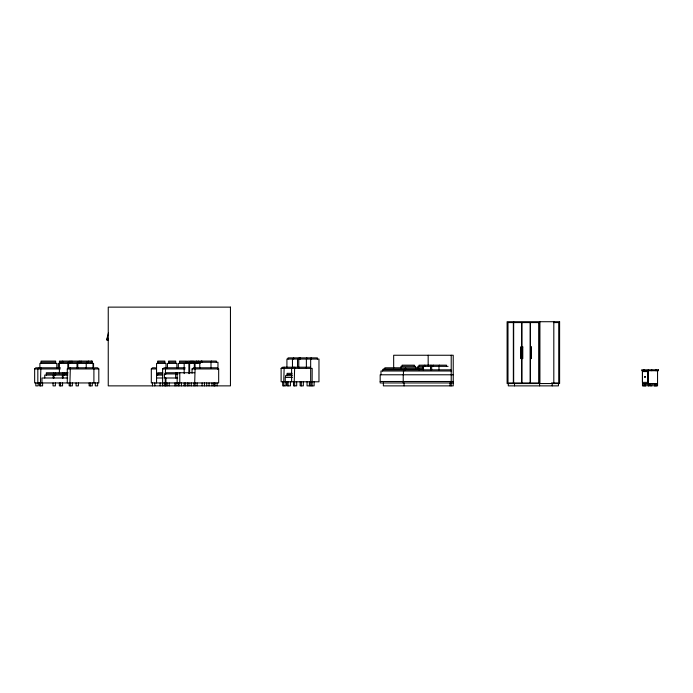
<?xml version="1.0" encoding="UTF-8"?>
<svg xmlns="http://www.w3.org/2000/svg" width="693" height="693" viewBox="0 0 693 693"><rect width="100%" height="100%" fill="white"/><g stroke="black" fill="none" stroke-linecap="round" stroke-linejoin="round"><path stroke-width="1.04" d="M108.454 332.943L106.566 339.986L107.917 340.35L108.463 338.34M40.878 367.792L40.454 382.952M70.34 367.792L69.915 382.952M165.653 367.792L165.229 374.341M195.114 367.792L194.69 382.952M284.165 367.203L283.74 381.791M294.664 367.203L294.239 381.791M93.564 368.953L94.733 367.792L97.652 367.792L98.813 368.953L98.813 382.952L34.65 382.952L34.65 368.953L35.819 367.792L38.739 367.792M151.308 368.953L152.477 367.792L155.388 367.792L156.557 368.953L151.308 368.953L151.308 382.952L165.367 382.952L165.367 385.871M67.282 382.952L67.282 368.953L68.876 367.792L92.308 367.792L93.901 368.953L93.901 382.952M162.604 382.952L162.604 368.953L164.198 367.792L185.126 367.792M192.056 373.267L192.056 368.953L193.65 367.792L217.082 367.792L218.676 368.953L218.676 382.952L165.93 382.952L165.93 377.997M286.919 367.316L286.919 359.043L318.971 359.043L318.971 381.791L281.115 381.791L281.115 368.373L282.709 367.203L310.577 367.203M293.208 367.203L291.614 368.373L291.614 381.791M553.568 322.583L558.731 322.583L558.731 382.952L551.498 382.952M41.069 362.248L55.648 362.248M59.442 362.248L91.597 362.248L91.597 361.088M157.718 362.248L164.821 362.248M168.607 362.248L175.71 362.248M179.504 362.248L217.966 362.248L217.966 369.482M200.199 363.418L178.335 363.418L178.335 368.52M448.068 366.337L417.87 366.337L417.87 368.087M60.352 367.792L39.423 367.792L37.829 368.953L37.829 382.952M423.605 367.792L384.884 367.792L384.884 368.953M281.115 368.373L312.171 368.373L312.101 385.871M34.65 368.953L60.274 368.953M67.282 368.953L98.813 368.953M162.604 368.953L185.048 368.953M192.056 368.953L218.676 368.953M423.64 368.953L383.29 368.953L383.29 369.837M450.84 369.837L382.571 369.837L382.571 370.998M451.368 370.998L380.977 370.998L380.977 374.792M68.079 372.756L46.336 372.756L46.344 375.086M162.794 372.756L157.718 372.756L157.727 375.086M194.69 372.747L166.008 372.747L166.008 373.908M292.151 373.336L287.101 373.336L287.11 375.658M156.557 373.622L158.654 373.622M46.336 373.917L67.836 373.917M157.718 373.917L162.794 373.917M178.144 373.908L164.414 373.908L164.414 377.997L177.711 377.997M287.101 374.497L291.9 374.497M453.231 374.783L380.18 374.783L380.18 382.952L453.231 382.952M67.836 375.086L44.75 375.086L44.75 377.997M156.557 375.086L162.846 375.086M292.403 375.658L285.516 375.658L285.516 377.408M292.403 377.408L285.256 377.408L285.256 381.791M67.723 377.997L41.97 377.997L41.97 382.952M156.557 377.997L163.02 377.997M380.18 381.496L453.231 381.496M642.48 383.541L657.553 383.541M106.791 339.146L108.151 339.509M657.553 370.712L657.553 385.871L653.811 385.871L653.811 383.541M656.583 369.837L656.583 370.712M656.288 383.541L656.288 385.871M655.855 369.837L655.855 370.712M655.561 383.541L655.561 385.871M654.538 383.541L654.538 385.871M652.304 383.541L652.304 385.871L650.311 385.871L650.311 383.541M651.784 369.837L651.784 370.712M651.039 383.541L651.039 385.871M649.722 383.541L649.722 385.871L647.738 385.871L647.738 383.541M648.457 370.712L648.457 385.871M648.25 369.837L648.25 370.712M647.522 371.578L647.522 382.371M646.222 383.541L646.222 385.871L642.48 385.871L642.48 370.712M645.495 383.541L645.495 385.871M644.473 383.541L644.473 385.871M644.187 369.837L644.187 370.712M643.45 369.837L643.45 370.712M643.208 383.541L643.208 385.871M558.445 383.541L558.445 385.871L508.281 385.871L508.281 383.541M553.811 321.717L553.811 383.541M552.208 383.541L552.208 385.871M539.916 321.717L539.916 383.541M539.587 383.541L539.587 385.871M538.721 322.583L538.721 382.952M530.457 322.583L530.457 382.952M530.171 322.583L530.171 382.952M521.907 322.583L521.907 382.952M521.612 322.583L521.612 382.952M514.509 383.541L514.509 385.871M513.669 321.717L513.669 383.541M513.348 322.583L513.348 382.952M451.212 355.249L451.212 385.871M450.034 382.952L450.034 385.871M446.474 366.337L446.474 365.168L419.04 365.168L419.04 366.337M439.405 365.168L439.405 366.337M438.981 366.337L438.981 369.837M433.272 365.168L433.272 366.337M431.678 366.337L431.678 369.837M430.942 365.168L430.942 366.337M430.518 366.337L430.518 369.837M428.17 355.249L428.17 365.809M424.826 365.168L424.826 366.337M423.232 366.337L423.232 369.837M419.048 368.953L419.048 369.837M417.455 367.792L417.455 368.953M415.54 368.087L415.54 366.337L400.952 366.337L400.952 368.087M414.371 366.337L414.371 365.168L402.122 365.168L402.122 366.337M405.587 367.792L405.587 368.953M405.162 368.953L405.162 369.837M404.071 382.952L404.071 385.871M403.863 369.837L403.863 370.998M403.439 370.998L403.439 374.792M403.222 374.783L403.222 382.952M393.667 367.922L393.667 355.249L453.231 355.249L453.231 385.871L383.368 385.871L383.368 382.952M317.377 359.043L317.377 357.874L288.089 357.874L288.089 359.043M314.111 381.791L314.111 385.871L309.667 385.871L309.667 381.791M311.088 357.874L311.088 359.043M310.932 381.791L310.932 385.871M310.663 359.043L310.663 381.791M309.39 381.791L309.39 385.871L307.051 385.871L307.051 381.791M306.8 357.874L306.8 359.035M306.375 359.035L306.375 368.139M303.326 381.791L303.326 385.871L300.138 385.871L300.138 381.791M301.308 381.791L301.308 385.871M300.381 357.874L300.381 359.035M299.125 357.874L299.125 359.043M298.787 359.035L298.787 368.139M297.531 359.043L297.531 367.316M296.691 381.791L296.691 385.871L293.503 385.871L293.503 381.791M294.672 381.791L294.672 385.871M293.624 357.874L293.624 359.035M292.463 359.035L292.463 368.139M290.428 381.791L290.428 385.871L286.937 385.871L286.937 381.791M288.089 381.791L288.089 385.871M285.897 381.791L285.897 385.871L282.709 385.871L282.709 381.791M283.879 381.791L283.879 385.871M217.091 382.952L217.091 385.871M216.372 362.248L216.372 361.079L187.5 361.088L187.5 362.248M215.064 382.952L215.064 385.871M214.302 382.952L214.302 385.871M213.894 382.952L213.894 385.871M211.971 382.952L211.971 385.871M211.434 361.079L211.434 362.248M211.001 362.248L211.001 368.451M209.061 382.952L209.061 385.871M206.722 382.952L206.722 385.871M204.452 382.952L204.452 385.871M202.113 382.952L202.113 385.871M201.94 361.088L201.94 362.248M201.368 361.079L201.368 362.248M199.775 362.248L199.775 368.52M198.389 361.088L198.389 362.248M197.133 382.952L197.133 385.871M196.647 362.248L196.647 363.418M196.491 361.088L196.491 362.248M195.054 363.418L195.054 368.52M195.105 382.952L195.105 385.871M194.759 362.248L194.759 363.418M194.335 363.418L194.335 368.52M193.945 382.952L193.945 385.871M192.949 361.088L192.949 362.248M191.268 382.952L191.268 385.871M191.207 362.248L191.207 363.418M191.051 361.088L191.051 362.248M189.613 363.418L189.613 373.622M189.31 362.248L189.31 363.418M188.886 363.418L188.886 373.622M188.929 382.952L188.929 385.871M187.335 382.952L187.335 385.871M186.599 362.248L186.599 361.088L179.504 361.088L179.504 363.418M185.767 362.248L185.767 363.418M185.317 382.952L185.317 385.871M184.173 363.418L184.173 373.622M184.156 382.952L184.156 385.871M181.41 382.952L181.41 385.871M179.782 372.747L179.782 382.952M179.08 382.952L179.08 385.871M178.092 382.952L178.092 385.871M177.157 372.747L177.157 382.952M176.88 368.52L176.88 363.418L167.446 363.418L167.446 368.52M176.065 372.747L176.065 373.908M176.074 382.952L176.074 385.871M175.71 363.418L175.71 361.088L168.607 361.088L168.616 363.418M175.641 373.908L175.641 377.997M174.905 382.952L174.905 385.871M169.196 382.952L169.196 385.871M167.178 382.952L167.178 385.871M165.991 368.52L165.991 363.418L156.557 363.418L156.557 382.952M166.008 382.952L166.008 385.871M165.229 377.572L165.229 382.952M164.821 363.418L164.821 361.088L157.718 361.088L157.727 363.418M164.198 382.952L164.198 385.871M162.457 382.952L162.457 385.871M160.118 382.952L160.118 385.871M154.808 382.952L154.808 385.871M152.477 382.952L152.477 385.871M97.644 382.952L97.644 385.871L95.313 385.871L95.313 382.952M93.564 368.52L93.564 363.418L58.273 363.418L58.273 368.52M93.018 363.418L93.018 368.52M92.394 363.418L92.403 361.088L59.442 361.088L59.442 363.418M92.308 382.952L92.308 385.871L89.12 385.871L89.12 382.952M91.424 362.248L91.424 363.418M90.289 382.952L90.289 385.871M88.392 361.088L88.392 362.248M86.651 362.248L86.651 363.418M86.227 363.418L86.227 368.52M81.098 361.088L81.098 362.248M79.366 362.248L79.366 363.418M79.201 361.088L79.201 362.248M78.413 382.952L78.413 385.871L76.083 385.871L76.083 382.952M77.772 363.418L77.772 368.52M77.46 362.248L77.46 363.418M77.036 363.418L77.036 368.52M72.358 382.952L72.358 385.871L69.17 385.871L69.17 382.952M71.907 361.088L71.907 362.248M70.331 382.952L70.331 385.871M70.175 362.248L70.175 363.418M70.01 361.088L70.01 362.248M68.581 363.418L68.581 368.52M68.278 362.248L68.278 363.418M67.853 363.418L67.853 368.52M64.709 372.756L64.709 375.086M63.115 375.086L63.115 377.997M62.812 372.756L62.82 375.086M62.725 361.088L62.725 362.248M62.561 382.952L62.561 385.871L59.373 385.871L59.373 382.952M62.396 375.086L62.396 377.997M60.984 362.248L60.984 363.418M60.542 382.952L60.542 385.871M59.39 363.418L59.39 373.622M56.817 368.52L56.817 363.418L39.899 363.418L39.899 368.52M55.648 363.418L55.648 361.088L41.069 361.088L41.069 363.418M55.527 372.756L55.527 375.086M55.379 382.952L55.379 385.871L53.04 385.871L53.04 382.952M53.933 375.086L53.933 377.997M53.63 372.756L53.63 375.086M53.205 375.086L53.205 377.997M42.602 382.952L42.602 385.871L39.423 385.871L39.423 382.952M40.584 382.952L40.584 385.871M38.15 382.952L38.15 385.871L35.819 385.871L35.819 382.952M230.448 307.129L108.247 307.129L108.247 385.871L230.448 385.871L230.448 307.129M559.606 321.717L507.111 321.717L507.111 383.541L559.606 383.541L559.606 321.717M539.475 322.583L507.986 322.583L507.986 382.952L539.475 382.952L539.475 322.583M521.171 346.933L520.738 346.933L520.738 358.602L521.171 358.602L521.171 346.933M522.782 346.933L522.34 346.933L522.34 358.602L522.782 358.602L522.782 346.933M531.34 346.933L530.89 346.933L530.89 358.602L531.34 358.602L531.34 346.933M658.35 369.837L641.683 369.837L641.683 370.712L658.35 370.712L658.35 369.837M648.024 371.578L642.42 371.578L642.42 382.371L648.024 382.371L648.024 371.578M645.4 376.542L644.525 376.542L644.525 377.408L645.4 377.408L645.4 376.542"/></g></svg>
